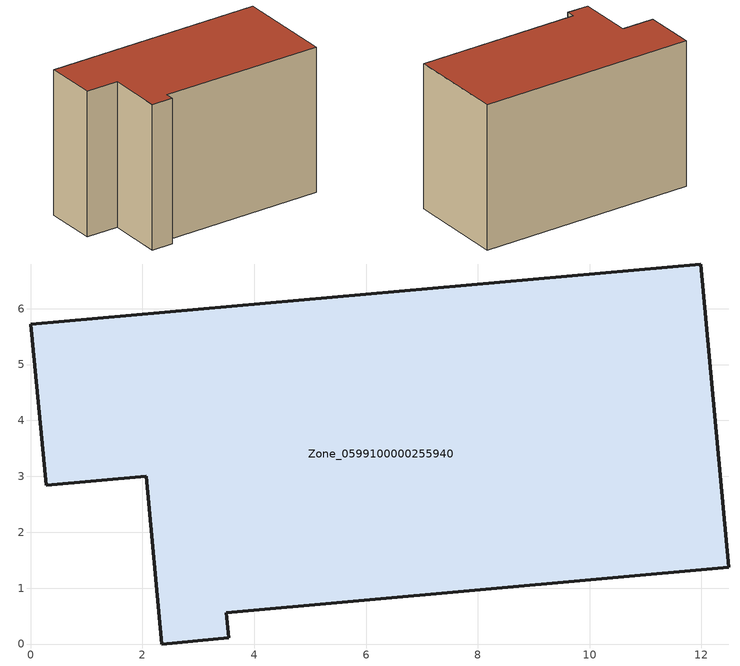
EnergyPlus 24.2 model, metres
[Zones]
Zone_0599100000255940
 floor ground (C_G): 0,5.72 11.99,6.8 12.49,1.37 3.5,0.56 3.54,0.11 2.34,0 2.06,3 0.28,2.84 z0
 wall outside (C_F): 11.99,6.8 0,5.72 0.28,2.84 2.06,3 2.34,0 3.54,0.11 3.5,0.56 12.49,1.37 11.99,6.8 z0:8.07
 roof outside (C_R): 12.49,1.37 11.99,6.8 0,5.72 0.28,2.84 2.06,3 2.34,0 3.54,0.11 3.5,0.56 z8.07
[BUILDING]
Pand.0599100000255940: North Axis=0; Terrain=City; Loads Convergence Tolerance Value=0.04; Temperature Convergence Tolerance Value=0.4; Solar Distribution=FullExterior; Maximum Number of Warmup Days=25; Minimum Number of Warmup Days=1
[Site:Location]
Rotterdam.The.Hague.AP_ZH_NLD Design_Conditions: Latitude=51.96; Longitude=4.45; Time Zone=1; Elevation=-4.5
[SITE:GROUNDTEMPERATURE:BUILDINGSURFACE]
18, 18, 18, 18, 18, 18, 18, 18, 18, 18, 18, 18
[MATERIAL] Thermal Absorptance=0.9; Solar Absorptance=0.7; Visible Absorptance=0.7
Name | Roughness | Thickness | Conductivity | Density | Specific Heat
G.TI.1975-1991 | MediumSmooth | 0.15 | 0.288461 | 540 | 1210
F.TI.1975-1991 | Rough | 0.3 | 0.230769 | 1920 | 840
R.TI.1975-1991 | MediumRough | 0.2 | 0.153846 | 1500 | 1000
[CONSTRUCTION]
C_G: G.TI.1975-1991
C_F: F.TI.1975-1991
C_R: R.TI.1975-1991
[ZONE]
Zone_0599100000255940: Type=1; Multiplier=1; Ceiling Height=Autocalculate; Volume=Autocalculate; Floor Area=autocalculate; Part of Total Floor Area=Yes
[ZONEINFILTRATION:DESIGNFLOWRATE]
Infil_Zone_0599100000255940: Zone or ZoneList or Space or SpaceList=Zone_0599100000255940; Schedule=AlwaysOn; Design Flow Rate Calculation Method=Flow/Area; Flow Rate per Floor Area=0.003; Constant Term Coefficient=1; Temperature Term Coefficient=0; Velocity Term Coefficient=0; Velocity Squared Term Coefficient=0
[HVACTEMPLATE:ZONE:IDEALLOADSAIRSYSTEM]
Zone_0599100000255940: Maximum Heating Supply Air Temperature=50; Minimum Cooling Supply Air Temperature=13; Maximum Heating Supply Air Humidity Ratio=0.0156; Minimum Cooling Supply Air Humidity Ratio=0.0077; Heating Limit=NoLimit; Cooling Limit=NoLimit; Dehumidification Control Type=ConstantSensibleHeatRatio; Cooling Sensible Heat Ratio=0.7; Dehumidification Setpoint=60; Humidification Control Type=None; Humidification Setpoint=30; Outdoor Air Method=None; Outdoor Air Flow Rate per Person=0.00944; Outdoor Air Flow Rate per Zone Floor Area=0; Outdoor Air Flow Rate per Zone=0; Demand Controlled Ventilation Type=None; Outdoor Air Economizer Type=NoEconomizer; Heat Recovery Type=None; Sensible Heat Recovery Effectiveness=0.7; Latent Heat Recovery Effectiveness=0.65
[ZONECONTROL:THERMOSTAT]
ThermostatControl_Zone_0599100000255940: Zone or ZoneList=Zone_0599100000255940; Control Type Schedule=DualSetpointControlType; Control 1=Thermostat_Zone_0599100000255940; Temperature Difference Between Cutout And Setpoint=0
[THERMOSTATSETPOINT:DUALSETPOINT]
Thermostat_Zone_0599100000255940: Heating Setpoint Temperature Schedule=HeatingSetpoint_Zone_0599100000255940; Cooling Setpoint Temperature Schedule=CoolingSetpoint_Zone_0599100000255940
[SCHEDULE:COMPACT]
HeatingSetpoint_Zone_0599100000255940: Through: 12/31, For: AllDays, Until: 24:00, 21
CoolingSetpoint_Zone_0599100000255940: Through: 12/31, For: AllDays, Until: 24:00, 24
DualSetpointControlType: Through: 12/31, For: AllDays, Until: 24:00, 4
AlwaysOn: Through: 12/31, For: AllDays, Until: 24:00, 1
